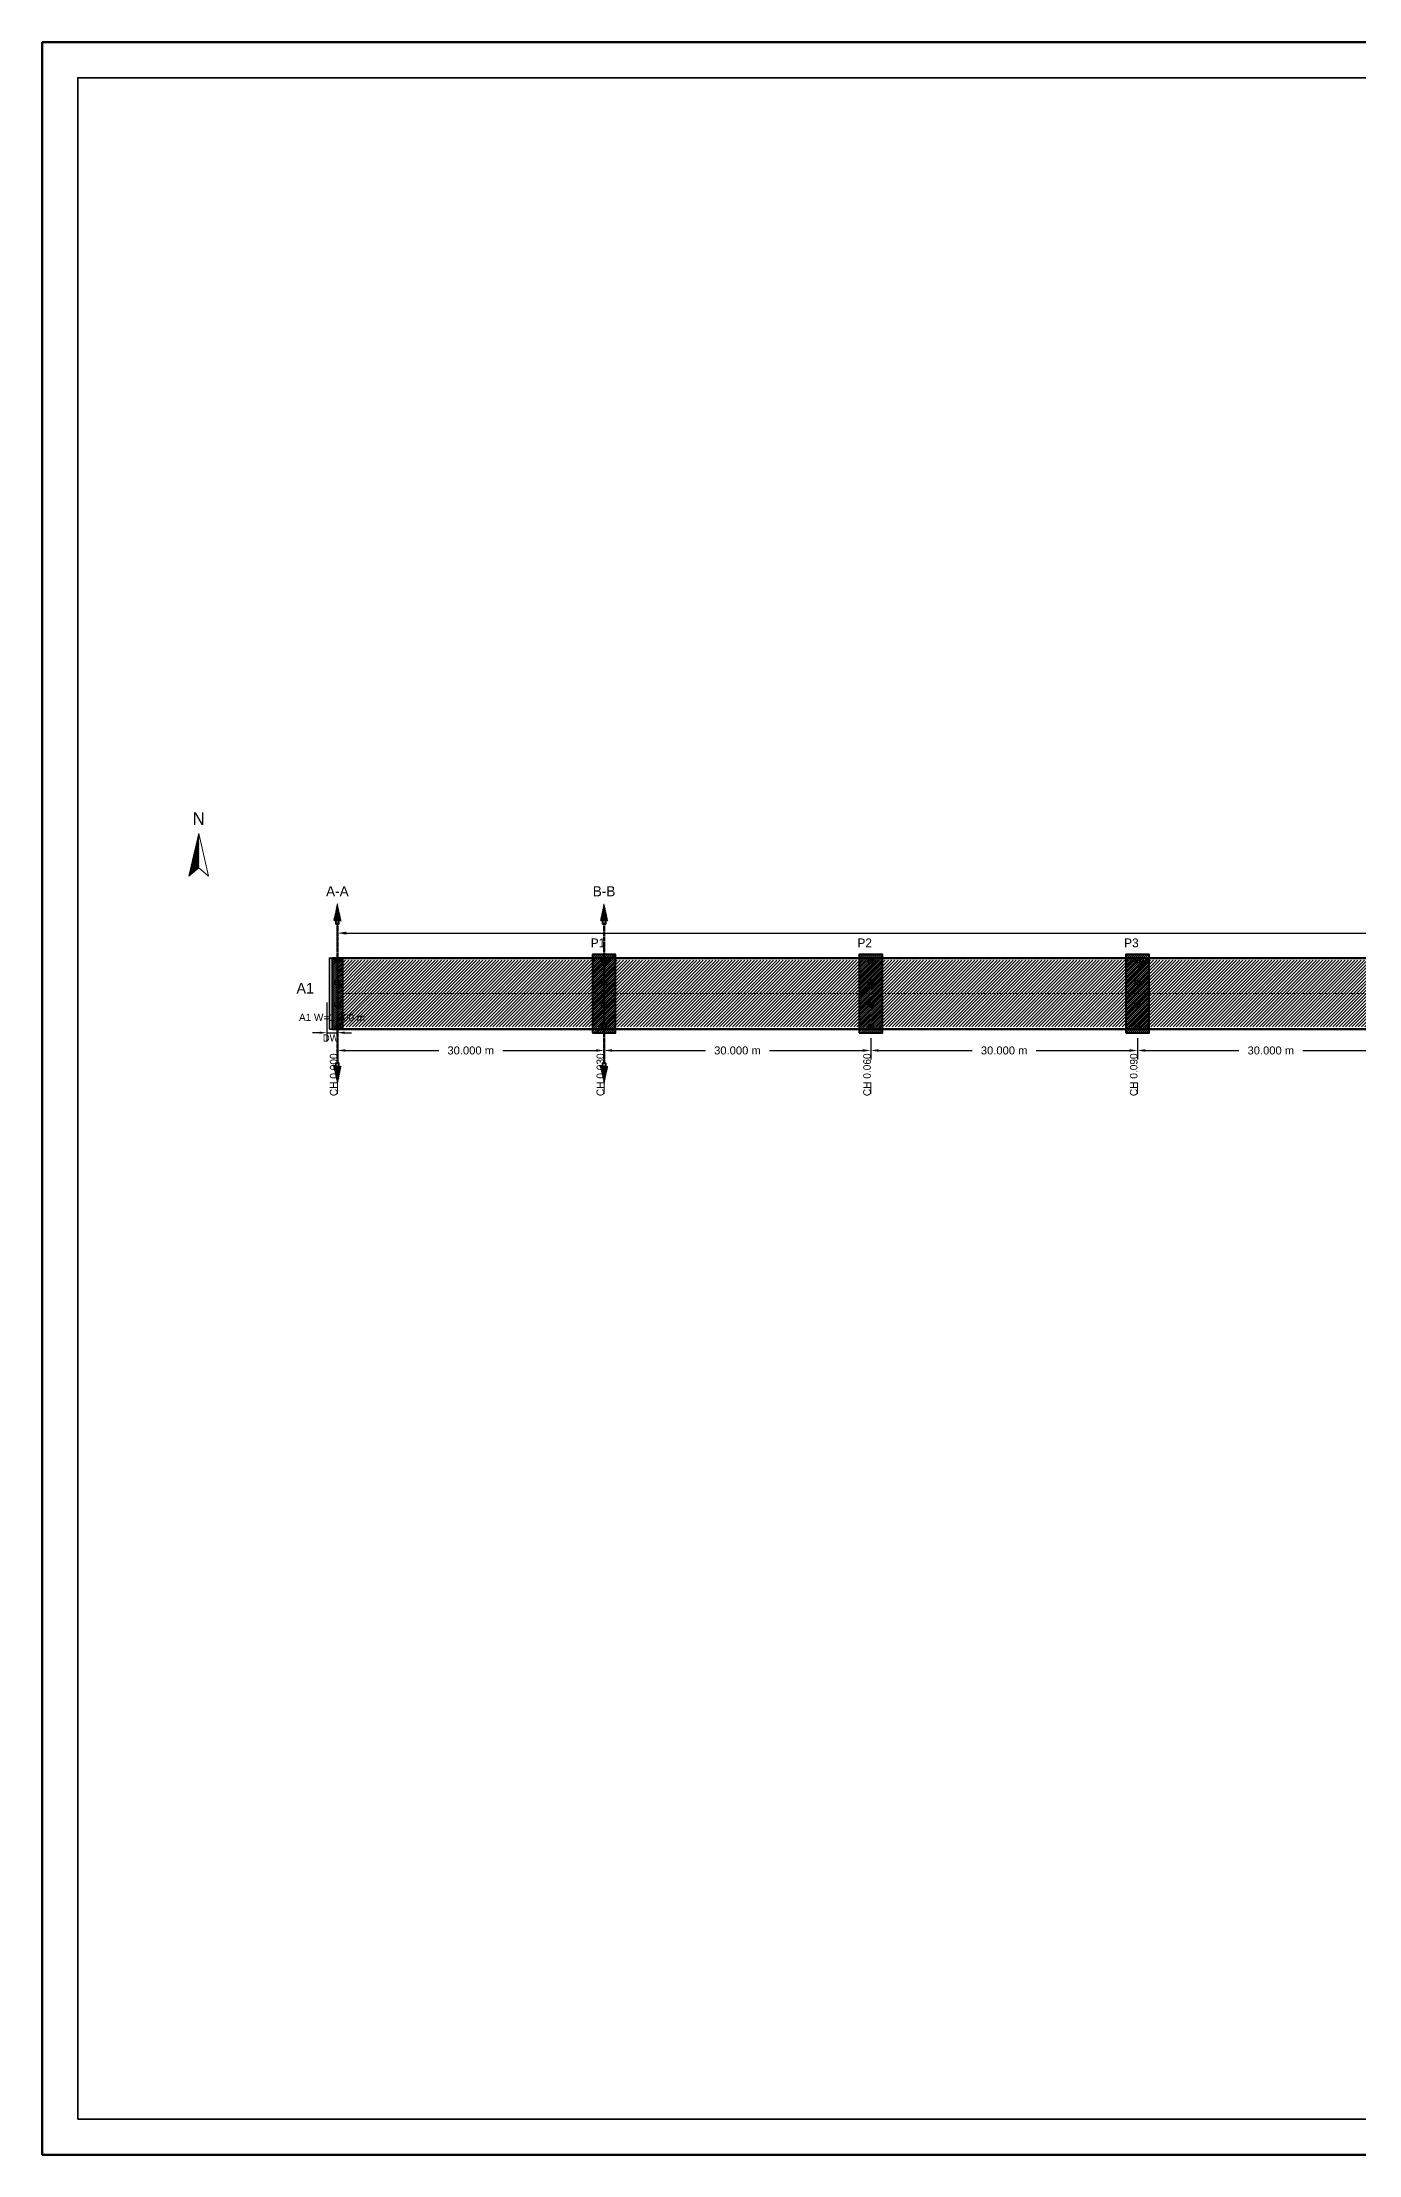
# Model space of a CAD drawing. Header units: metres. Extents: x 0 to 841, y 0 to 594.
# Drawn here: x 0 to 370, y 0 to 594 of the extents above; entities that cross this region are included whole.
import ezdxf
from ezdxf.enums import TextEntityAlignment as Align

# ---------------------------------------------------------------- set-up
doc = ezdxf.new("R2010")
doc.units = ezdxf.units.M
doc.linetypes.add('CENTER', pattern=[1.5, 0.75, -0.25, 0.25, -0.25])
doc.linetypes.add('DASHED', pattern=[0.5, 0.375, -0.125])
for name, color, linetype, lineweight in [('BORDER-INNER', 7, 'Continuous', 35), ('BORDER-OUTER', 7, 'Continuous', 70), ('CIVIL-CHAINAGE', 7, 'Continuous', 18), ('DIM-CHAINAGE', 3, 'Continuous', 18), ('DIM-LINEAR', 3, 'Continuous', 18), ('STRUC-CENTRE', 6, 'CENTER', 18), ('STRUC-HATCHING', 8, 'Continuous', 18), ('STRUC-OUTLINE', 1, 'Continuous', 50), ('STRUC-SECTION', 2, 'Continuous', 35), ('SUB-ABUT', 3, 'Continuous', 35), ('SUB-BEARING', 5, 'Continuous', 25), ('SUB-DIRT-WALL', 3, 'Continuous', 35), ('SUB-PIER', 2, 'Continuous', 35), ('SUPER-DECK', 2, 'Continuous', 50), ('SYM-NORTHARROW', 7, 'Continuous', 18), ('TEXT-GENERAL', 7, 'Continuous', 18), ('TEXT-HEADER', 7, 'Continuous', 25), ('TEXT-SPEC', 7, 'Continuous', 13)]:
    doc.layers.add(name, color=color, linetype=linetype, lineweight=lineweight)
doc.styles.add('BRIDGE_STD', font='Arial.ttf')
doc.dimstyles.new('pmb100', dxfattribs={"dimtxt": 2.5, "dimasz": 0.9375, "dimexe": 2.5, "dimexo": 2.5, "dimtad": 0, "dimtih": 1, "dimdec": 0, "dimtxsty": 'BRIDGE_STD', "dimcen": 2.5, "dimazin": 3, "dimtfac": 1, "dimtmove": 0, "dimatfit": 3})

msp = doc.modelspace()

# ---------------------------------------------------------------- hatches: boundary and pattern name
at = {"layer": 'STRUC-HATCHING'}
h = msp.add_hatch(dxfattribs=at)
h.set_pattern_fill('ANSI31', scale=0.2)
h.paths.add_polyline_path([(83, 317.125), (758, 317.125), (758, 335.875), (83, 335.875)])
at = {"layer": 'STRUC-SECTION'}
h = msp.add_hatch(dxfattribs=at)
h.set_pattern_fill('SOLID')
h.paths.add_polyline_path([(81.95, 346.95), (84.05, 346.95), (83, 351.75)])
h = msp.add_hatch(dxfattribs=at)
h.set_pattern_fill('SOLID')
h.paths.add_polyline_path([(156.95, 346.95), (159.05, 346.95), (158, 351.75)])
h = msp.add_hatch(dxfattribs=at)
h.set_pattern_fill('SOLID')
h.paths.add_polyline_path([(81.95, 306.05), (84.05, 306.05), (83, 301.25)])
h = msp.add_hatch(dxfattribs=at)
h.set_pattern_fill('SOLID')
h.paths.add_polyline_path([(156.95, 306.05), (159.05, 306.05), (158, 301.25)])
at = {"layer": 'SUB-ABUT'}
h = msp.add_hatch(dxfattribs=at)
h.set_pattern_fill('ANSI31', scale=0.125)
h.paths.add_polyline_path([(81.5, 316.5), (84.5, 316.5), (84.5, 336.5), (81.5, 336.5)])
at = {"layer": 'SUB-PIER'}
h = msp.add_hatch(dxfattribs=at)
h.set_pattern_fill('ANSI31', scale=0.125)
h.paths.add_polyline_path([(154.75, 315.5), (161.25, 315.5), (161.25, 337.5), (154.75, 337.5)])
h = msp.add_hatch(dxfattribs=at)
h.set_pattern_fill('ANSI31', scale=0.125)
h.paths.add_polyline_path([(229.75, 315.5), (236.25, 315.5), (236.25, 337.5), (229.75, 337.5)])
h = msp.add_hatch(dxfattribs=at)
h.set_pattern_fill('ANSI31', scale=0.125)
h.paths.add_polyline_path([(304.75, 315.5), (311.25, 315.5), (311.25, 337.5), (304.75, 337.5)])
at = {"layer": 'SYM-NORTHARROW'}
h = msp.add_hatch(dxfattribs=at)
h.set_pattern_fill('SOLID')
h.paths.add_polyline_path([(44, 371.5), (41.2, 359.5), (44, 361.9)])

# ---------------------------------------------------------------- linework, layer by layer
at = {"layer": 'BORDER-INNER'}
msp.add_lwpolyline([(10, 10), (831, 10), (831, 584), (10, 584), (10, 10)], dxfattribs=at)
at = {"layer": 'BORDER-OUTER'}
msp.add_lwpolyline([(0, 0), (841, 0), (841, 594), (0, 594), (0, 0)], dxfattribs=at)
at = {"layer": 'CIVIL-CHAINAGE'}
for p, q in [((83, 301.5), (83, 298.312)), ((158, 301.5), (158, 298.312)), ((233, 301.5), (233, 298.312)), ((308, 301.5), (308, 298.312))]:
    msp.add_line(p, q, dxfattribs=at)
at = {"layer": 'STRUC-CENTRE'}
msp.add_line((83, 326.5), (758, 326.5), dxfattribs=at)
at = {"layer": 'STRUC-OUTLINE', "lineweight": 50}
msp.add_lwpolyline([(83, 316.5), (83, 336.5), (758, 336.5), (758, 316.5), (83, 316.5)], dxfattribs=at)
at = {"layer": 'STRUC-SECTION', "color": 1, "linetype": 'DASHED', "lineweight": 50}
for p, q in [((83, 346.5), (83, 306.5)), ((158, 346.5), (158, 306.5))]:
    msp.add_line(p, q, dxfattribs=at)
at = {"layer": 'STRUC-SECTION', "color": 1}
for points in [[(82.55, 346.05), (83.45, 346.05), (83.45, 346.95), (82.55, 346.95), (82.55, 346.05)], [(157.55, 346.05), (158.45, 346.05), (158.45, 346.95), (157.55, 346.95), (157.55, 346.05)], [(82.55, 306.05), (83.45, 306.05), (83.45, 306.95), (82.55, 306.95), (82.55, 306.05)], [(157.55, 306.05), (158.45, 306.05), (158.45, 306.95), (157.55, 306.95), (157.55, 306.05)]]:
    msp.add_lwpolyline(points, dxfattribs=at)
at = {"layer": 'SUB-ABUT', "lineweight": 40}
msp.add_lwpolyline([(81.5, 316.5), (84.5, 316.5), (84.5, 336.5), (81.5, 336.5), (81.5, 316.5)], dxfattribs=at)
at = {"layer": 'SUB-BEARING'}
for p, q in [((82.25, 335.875), (83.75, 335.875)), ((83, 335.125), (83, 336.625)), ((157.25, 335.875), (158.75, 335.875)), ((158, 335.125), (158, 336.625)), ((232.25, 335.875), (233.75, 335.875)), ((233, 335.125), (233, 336.625)), ((307.25, 335.875), (308.75, 335.875)), ((308, 335.125), (308, 336.625)), ((82.25, 329.625), (83.75, 329.625)), ((83, 328.875), (83, 330.375)), ((157.25, 329.625), (158.75, 329.625)), ((158, 328.875), (158, 330.375)), ((232.25, 329.625), (233.75, 329.625)), ((233, 328.875), (233, 330.375)), ((307.25, 329.625), (308.75, 329.625)), ((308, 328.875), (308, 330.375)), ((82.25, 323.375), (83.75, 323.375)), ((83, 322.625), (83, 324.125)), ((157.25, 323.375), (158.75, 323.375)), ((158, 322.625), (158, 324.125)), ((232.25, 323.375), (233.75, 323.375)), ((233, 322.625), (233, 324.125)), ((307.25, 323.375), (308.75, 323.375)), ((308, 322.625), (308, 324.125)), ((82.25, 317.125), (83.75, 317.125)), ((83, 316.375), (83, 317.875)), ((157.25, 317.125), (158.75, 317.125)), ((158, 316.375), (158, 317.875)), ((232.25, 317.125), (233.75, 317.125)), ((233, 316.375), (233, 317.875)), ((307.25, 317.125), (308.75, 317.125)), ((308, 316.375), (308, 317.875))]:
    msp.add_line(p, q, dxfattribs=at)
for centre in [(83, 335.875), (158, 335.875), (233, 335.875), (308, 335.875), (83, 329.625), (158, 329.625), (233, 329.625), (308, 329.625), (83, 323.375), (158, 323.375), (233, 323.375), (308, 323.375), (83, 317.125), (158, 317.125), (233, 317.125), (308, 317.125)]:
    msp.add_circle(centre, 0.75, dxfattribs=at)
at = {"layer": 'SUB-DIRT-WALL', "lineweight": 35}
msp.add_lwpolyline([(80.75, 316.5), (81.5, 316.5), (81.5, 336.5), (80.75, 336.5), (80.75, 316.5)], dxfattribs=at)
at = {"layer": 'SUB-PIER', "lineweight": 40}
for points in [[(154.75, 315.5), (161.25, 315.5), (161.25, 337.5), (154.75, 337.5), (154.75, 315.5)], [(229.75, 315.5), (236.25, 315.5), (236.25, 337.5), (229.75, 337.5), (229.75, 315.5)], [(304.75, 315.5), (311.25, 315.5), (311.25, 337.5), (304.75, 337.5), (304.75, 315.5)]]:
    msp.add_lwpolyline(points, dxfattribs=at)
at = {"layer": 'SUPER-DECK', "lineweight": 30}
msp.add_lwpolyline([(83, 316.5), (83, 336.5), (758, 336.5), (758, 316.5), (83, 316.5)], dxfattribs=at)
at = {"layer": 'SYM-NORTHARROW'}
msp.add_lwpolyline([(44, 371.5), (41.2, 359.5), (44, 361.9), (46.8, 359.5), (44, 371.5)], dxfattribs=at)

# ---------------------------------------------------------------- texts
at = {"layer": 'DIM-CHAINAGE'}
for s, p in [('CH 0.000', (83, 297.675)), ('CH 0.030', (158, 297.675)), ('CH 0.060', (233, 297.675)), ('CH 0.090', (308, 297.675))]:
    msp.add_text(s, height=2.125, rotation=90, dxfattribs=at).set_placement(p)
at = {"layer": 'SYM-NORTHARROW'}
msp.add_text('N', height=3.6, dxfattribs=at).set_placement((44, 373.9), align=Align.CENTER)
at = {"layer": 'TEXT-GENERAL'}
for s, height, p in [('P1', 2.5, (154.25, 339.5)), ('P2', 2.5, (229.25, 339.5)), ('P3', 2.5, (304.25, 339.5)), ('A1', 3, (71.5, 326.5))]:
    msp.add_text(s, height=height, dxfattribs=at).set_placement(p)
at = {"layer": 'TEXT-HEADER', "color": 1}
for s, p in [('A-A', (83, 353.85)), ('B-B', (158, 353.85))]:
    msp.add_text(s, height=2.85, dxfattribs=at).set_placement(p, align=Align.CENTER)
at = {"layer": 'TEXT-SPEC'}
msp.add_text('DW', height=2, dxfattribs=at).set_placement((81.125, 313), align=Align.CENTER)

# ---------------------------------------------------------------- dimensions: what is measured, and where the dimension line sits
at = {"layer": 'DIM-LINEAR'}
for base, p1, p2, text, override in [((83, 343.5), (83, 336.5), (758, 336.5), 'Total L = 270.000 m', {"dimtxt": 2.5, "dimasz": 2.5, "dimgap": 1, "dimclrt": 3}), ((80, 315.5), (80, 326.5), (83, 326.5), 'A1 W=1.200 m', {"dimtxt": 2, "dimasz": 2, "dimgap": 0.8, "dimclrt": 3}), ((83, 310.5), (83, 316.5), (158, 316.5), '30.000 m', {"dimtxt": 2.25, "dimasz": 2.25, "dimgap": 0.9, "dimclrt": 3}), ((158, 310.5), (158, 316.5), (233, 316.5), '30.000 m', {"dimtxt": 2.25, "dimasz": 2.25, "dimgap": 0.9, "dimclrt": 3}), ((233, 310.5), (233, 316.5), (308, 316.5), '30.000 m', {"dimtxt": 2.25, "dimasz": 2.25, "dimgap": 0.9, "dimclrt": 3}), ((308, 310.5), (308, 316.5), (383, 316.5), '30.000 m', {"dimtxt": 2.25, "dimasz": 2.25, "dimgap": 0.9, "dimclrt": 3})]:
    msp.add_linear_dim(base=base, p1=p1, p2=p2, text=text, dimstyle='pmb100', override=override, dxfattribs=at).render()

doc.saveas('drawing.dxf')
